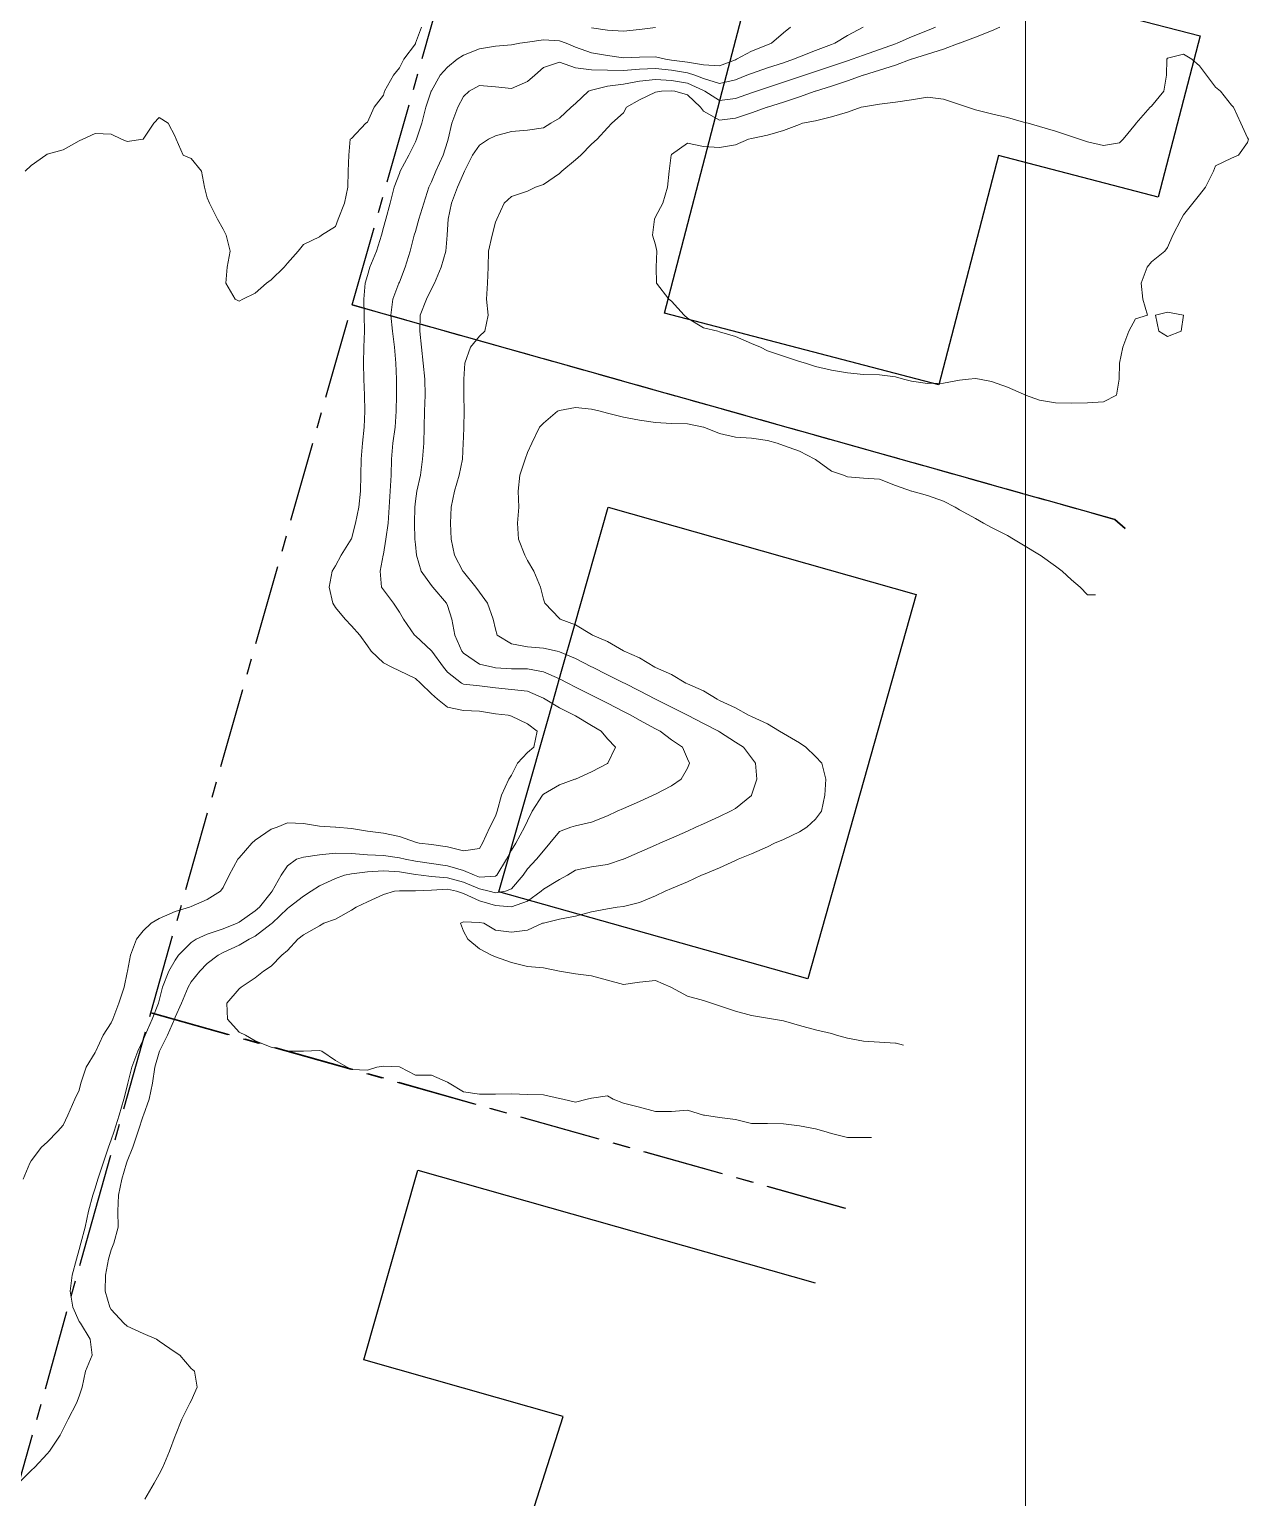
# Model space of a CAD drawing. Header units: centimetres. Extents: x 0 to 642158, y -847 to 649707.
# Drawn here: x 617835.69 to 617873.79, y 620999.3 to 621045.18 of the extents above; entities that cross this region are included whole.
import ezdxf

# ---------------------------------------------------------------- set-up
doc = ezdxf.new("R2010")
doc.units = ezdxf.units.CM
doc.header["$MEASUREMENT"] = 0
doc.linetypes.add('CENTERX2', pattern=[4, 2.5, -0.5, 0.5, -0.5])
doc.layers.add('MEV_grille', color=254, linetype='Continuous', lineweight=9)
doc.layers.add('WAL_topographie 0.5', color=253, linetype='Continuous', lineweight=20)
doc.layers.add('SPW_batiments', color=7, linetype='Continuous')
doc.layers.add('SPW_parcellaire cadastral', color=7, linetype='CENTERX2', lineweight=25, true_color=0xff0542)

# ---------------------------------------------------------------- blocks, each defined once
blk = doc.blocks.new('*U112')
at = {"layer": 'MEV_grille', "transparency": 33554687}
blk.add_lwpolyline([(0, 1825.476), (0, -1825.476)], dxfattribs=at)
blk = doc.blocks.new('*U113')
at = {"layer": 'MEV_grille', "color": 0, "linetype": 'ByBlock', "lineweight": -2, "transparency": 16777216}
blk.add_blockref('*U112', (2500, 0), dxfattribs=at)

msp = doc.modelspace()

# ---------------------------------------------------------------- linework, layer by layer
at = {"layer": 'SPW_batiments'}
for points in [[(617857.402, 621043.477), (617857.424, 621043.56), (617858.734, 621048.58), (617867.287, 621046.282), (617867.42, 621046.246), (617872.268, 621044.981), (617870.954, 621039.942), (617865.972, 621041.242), (617864.104, 621034.08), (617855.534, 621036.315), (617857.402, 621043.477)], [(617863.396, 621027.523), (617860.012, 621015.51), (617850.362, 621018.229), (617851.918, 621023.714), (617852.317, 621025.124), (617852.721, 621026.545), (617853.772, 621030.251), (617863.396, 621027.523)], [(617855.435, 620994.321), (617852.587, 620995.13), (617851.949, 620995.311), (617850.425, 620995.744), (617852.365, 621001.836), (617846.145, 621003.604), (617847.827, 621009.54), (617860.241, 621006.012)]]:
    msp.add_lwpolyline(points, dxfattribs=at)
at = {"layer": 'SPW_parcellaire cadastral'}
for points in [[(617869.932, 621029.586), (617869.601, 621029.87), (617845.774, 621036.577), (617852.969, 621061.874), (617860.497, 621059.764)], [(617861.199, 621008.341), (617839.482, 621014.454), (617845.774, 621036.577), (617869.601, 621029.87), (617869.932, 621029.586)], [(617850.916, 620983.327), (617835.111, 620998.855), (617837.56, 621007.598), (617839.482, 621014.454), (617861.199, 621008.341)]]:
    msp.add_lwpolyline(points, dxfattribs=at)
at = {"layer": 'WAL_topographie 0.5'}
for points in [[(617835.35, 620999.75), (617835.75, 621000.15), (617835.862, 621000.25), (617836.25, 621000.671), (617836.323, 621000.75), (617836.653, 621001.25), (617836.75, 621001.446), (617836.898, 621001.75), (617837.163, 621002.25), (617837.25, 621002.474), (617837.339, 621002.75), (617837.441, 621003.25), (617837.647, 621003.75), (617837.586, 621004.25), (617837.283, 621004.75), (617837.25, 621004.804), (617837.046, 621005.25), (617836.966, 621005.75), (617837.024, 621006.25), (617837.158, 621006.75), (617837.25, 621007.058), (617837.303, 621007.25), (617837.432, 621007.75), (617837.538, 621008.25), (617837.668, 621008.75), (617837.75, 621008.968), (617837.834, 621009.25), (617837.992, 621009.75), (617838.16, 621010.25), (617838.25, 621010.483), (617838.336, 621010.75), (617838.493, 621011.25), (617838.639, 621011.75), (617838.75, 621012.165), (617838.769, 621012.25), (617838.895, 621012.75), (617839.078, 621013.25), (617839.25, 621013.605), (617839.311, 621013.75), (617839.529, 621014.25), (617839.724, 621014.75), (617839.75, 621014.841), (617839.854, 621015.25), (617840.043, 621015.75), (617840.25, 621016.1), (617840.352, 621016.25), (617840.75, 621016.649), (617840.906, 621016.75), (617841.25, 621016.909), (617841.75, 621017.077), (617842.184, 621017.25), (617842.25, 621017.285), (617842.75, 621017.635), (617842.877, 621017.75), (617843.25, 621018.215), (617843.281, 621018.25), (617843.555, 621018.75), (617843.75, 621019.049), (617844.037, 621019.25), (617844.25, 621019.317), (617844.75, 621019.389), (617845.25, 621019.437), (617845.75, 621019.428), (617846.25, 621019.39), (617846.75, 621019.364), (617847.25, 621019.297), (617847.436, 621019.25), (617847.75, 621019.188), (617848.25, 621019.115), (617848.75, 621019.05), (617849.25, 621018.898), (617849.594, 621018.75), (617849.75, 621018.695), (617850.25, 621018.723), (617850.291, 621018.75), (617850.596, 621019.25), (617850.75, 621019.54), (617850.887, 621019.75), (617851.162, 621020.25), (617851.25, 621020.454), (617851.399, 621020.75), (617851.719, 621021.25), (617851.75, 621021.288), (617852.25, 621021.576), (617852.735, 621021.75), (617852.75, 621021.756), (617853.25, 621021.98), (617853.75, 621022.243), (617853.761, 621022.25), (617853.999, 621022.75), (617853.75, 621023.013), (617853.559, 621023.25), (617853.25, 621023.427), (617852.75, 621023.729), (617852.717, 621023.75), (617852.25, 621023.988), (617851.805, 621024.25), (617851.75, 621024.281), (617851.25, 621024.499), (617850.75, 621024.559), (617850.25, 621024.611), (617849.75, 621024.667), (617849.25, 621024.721), (617849.193, 621024.75), (617848.75, 621025.1), (617848.628, 621025.25), (617848.26, 621025.75), (617848.25, 621025.764), (617847.75, 621026.228), (617847.723, 621026.25), (617847.376, 621026.75), (617847.25, 621026.974), (617847.071, 621027.25), (617846.75, 621027.666), (617846.69, 621027.75), (617846.648, 621028.25), (617846.744, 621028.75), (617846.75, 621028.783), (617846.826, 621029.25), (617846.896, 621029.75), (617846.934, 621030.25), (617846.961, 621030.75), (617846.991, 621031.25), (617847.005, 621031.75), (617847.046, 621032.25), (617847.117, 621032.75), (617847.153, 621033.25), (617847.166, 621033.75), (617847.166, 621034.25), (617847.14, 621034.75), (617847.102, 621035.25), (617847.034, 621035.75), (617846.986, 621036.25), (617847.051, 621036.75), (617847.236, 621037.25), (617847.25, 621037.284), (617847.435, 621037.75), (617847.584, 621038.25), (617847.711, 621038.75), (617847.75, 621038.866), (617847.863, 621039.25), (617848.019, 621039.75), (617848.175, 621040.25), (617848.25, 621040.416), (617848.387, 621040.75), (617848.62, 621041.25), (617848.75, 621041.681), (617848.77, 621041.75), (617848.892, 621042.25), (617849.078, 621042.75), (617849.25, 621043.089), (617849.432, 621043.25), (617849.75, 621043.429), (617850.25, 621043.388), (617850.75, 621043.332), (617851.25, 621043.554), (617851.478, 621043.75), (617851.75, 621043.992), (617852.25, 621044.154), (617852.75, 621043.98), (617853.25, 621043.924), (617853.75, 621043.908), (617854.25, 621043.895), (617854.75, 621043.944), (617855.25, 621043.964), (617855.75, 621043.905), (617856.25, 621043.825), (617856.483, 621043.75), (617856.75, 621043.651), (617857.25, 621043.492), (617857.75, 621043.604), (617858.112, 621043.75), (617858.25, 621043.81), (617858.75, 621043.977), (617859.25, 621044.142), (617859.57, 621044.25), (617859.75, 621044.324), (617860.25, 621044.523), (617860.75, 621044.71), (617860.86, 621044.75), (617861.25, 621044.988), (617861.747, 621045.25)], [(617835.5, 621009.25), (617835.707, 621009.75), (617835.75, 621009.822), (617836.071, 621010.25), (617836.25, 621010.406), (617836.574, 621010.75), (617836.75, 621010.938), (617836.895, 621011.25), (617837.109, 621011.75), (617837.25, 621012.04), (617837.299, 621012.25), (617837.468, 621012.75), (617837.75, 621013.213), (617837.765, 621013.25), (617837.993, 621013.75), (617838.25, 621014.137), (617838.293, 621014.25), (617838.488, 621014.75), (617838.648, 621015.25), (617838.75, 621015.708), (617838.755, 621015.75), (617838.848, 621016.25), (617839.042, 621016.75), (617839.25, 621017.016), (617839.497, 621017.25), (617839.75, 621017.403), (617840.25, 621017.623), (617840.698, 621017.75), (617840.75, 621017.771), (617841.25, 621017.989), (617841.661, 621018.25), (617841.75, 621018.371), (617841.929, 621018.75), (617842.206, 621019.25), (617842.25, 621019.296), (617842.64, 621019.75), (617842.75, 621019.844), (617843.25, 621020.191), (617843.436, 621020.25), (617843.75, 621020.386), (617844.25, 621020.371), (617844.75, 621020.282), (617845.25, 621020.253), (617845.264, 621020.25), (617845.75, 621020.21), (617846.25, 621020.134), (617846.75, 621020.065), (617847.25, 621019.959), (617847.75, 621019.784), (617847.865, 621019.75), (617848.25, 621019.709), (617848.75, 621019.644), (617849.25, 621019.516), (617849.75, 621019.589), (617849.848, 621019.75), (617850.075, 621020.25), (617850.25, 621020.598), (617850.303, 621020.75), (617850.445, 621021.25), (617850.67, 621021.75), (617850.75, 621021.879), (617850.939, 621022.25), (617851.25, 621022.587), (617851.449, 621022.75), (617851.561, 621023.25), (617851.25, 621023.487), (617850.75, 621023.724), (617850.652, 621023.75), (617850.25, 621023.795), (617849.75, 621023.874), (617849.25, 621023.902), (617848.75, 621024.001), (617848.441, 621024.25), (617848.25, 621024.424), (617847.912, 621024.75), (617847.75, 621024.898), (617847.25, 621025.136), (617847.01, 621025.25), (617846.75, 621025.386), (617846.369, 621025.75), (617846.25, 621025.921), (617846.013, 621026.25), (617845.75, 621026.542), (617845.552, 621026.75), (617845.25, 621027.118), (617845.169, 621027.25), (617845.052, 621027.75), (617845.154, 621028.25), (617845.25, 621028.424), (617845.434, 621028.75), (617845.741, 621029.25), (617845.75, 621029.269), (617845.882, 621029.75), (617845.983, 621030.25), (617846.036, 621030.75), (617846.047, 621031.25), (617846.059, 621031.75), (617846.094, 621032.25), (617846.149, 621032.75), (617846.171, 621033.25), (617846.159, 621033.75), (617846.145, 621034.25), (617846.127, 621034.75), (617846.137, 621035.25), (617846.159, 621035.75), (617846.152, 621036.25), (617846.143, 621036.75), (617846.182, 621037.25), (617846.25, 621037.489), (617846.329, 621037.75), (617846.532, 621038.25), (617846.687, 621038.75), (617846.75, 621038.991), (617846.823, 621039.25), (617846.959, 621039.75), (617847.092, 621040.25), (617847.25, 621040.678), (617847.28, 621040.75), (617847.543, 621041.25), (617847.75, 621041.667), (617847.786, 621041.75), (617847.955, 621042.25), (617848.082, 621042.75), (617848.245, 621043.25), (617848.25, 621043.26), (617848.528, 621043.75), (617848.75, 621044.004), (617849.059, 621044.25), (617849.25, 621044.38), (617849.75, 621044.579), (617850.25, 621044.661), (617850.75, 621044.699), (617851.01, 621044.75), (617851.25, 621044.785), (617851.75, 621044.857), (617852.25, 621044.83), (617852.463, 621044.75), (617852.75, 621044.631), (617853.25, 621044.447), (617853.75, 621044.366), (617854.25, 621044.295), (617854.75, 621044.311), (617855.25, 621044.326), (617855.57, 621044.25), (617855.75, 621044.226), (617856.25, 621044.154), (617856.75, 621044.072), (617857.25, 621044.043), (617857.75, 621044.234), (617857.789, 621044.25), (617858.25, 621044.504), (617858.75, 621044.699), (617858.881, 621044.75), (617859.25, 621045.072), (617859.474, 621045.25)], [(617835.558, 621040.75), (617835.75, 621040.929), (617836.2, 621041.25), (617836.25, 621041.288), (617836.75, 621041.417), (617837.25, 621041.696), (617837.365, 621041.75), (617837.75, 621041.935), (617838.25, 621041.909), (617838.568, 621041.75), (617838.75, 621041.681), (617839.25, 621041.75), (617839.25, 621041.75), (617839.583, 621042.25), (617839.75, 621042.427), (617840.023, 621042.25), (617840.25, 621041.834), (617840.279, 621041.75), (617840.5, 621041.25), (617840.75, 621041.15), (617841.066, 621040.75), (617841.167, 621040.25), (617841.25, 621039.917), (617841.313, 621039.75), (617841.571, 621039.25), (617841.75, 621038.938), (617841.838, 621038.75), (617841.966, 621038.25), (617841.868, 621037.75), (617841.824, 621037.25), (617842.125, 621036.75), (617842.25, 621036.689), (617842.355, 621036.75), (617842.75, 621036.942), (617843.103, 621037.25), (617843.25, 621037.354), (617843.654, 621037.75), (617843.75, 621037.882), (617844.088, 621038.25), (617844.25, 621038.457), (617844.75, 621038.696), (617844.818, 621038.75), (617845.25, 621039.021), (617845.336, 621039.25), (617845.538, 621039.75), (617845.642, 621040.25), (617845.648, 621040.75), (617845.67, 621041.25), (617845.717, 621041.75), (617845.75, 621041.776), (617846.2, 621042.25), (617846.25, 621042.28), (617846.468, 621042.75), (617846.75, 621043.127), (617846.791, 621043.25), (617847.071, 621043.75), (617847.25, 621043.987), (617847.393, 621044.25), (617847.75, 621044.734), (617847.759, 621044.75), (617847.941, 621045.25)], [(617839.299, 620999.25), (617839.59, 620999.75), (617839.75, 621000.038), (617839.86, 621000.25), (617840.07, 621000.75), (617840.25, 621001.238), (617840.255, 621001.25), (617840.457, 621001.75), (617840.701, 621002.25), (617840.75, 621002.328), (617840.937, 621002.75), (617840.847, 621003.25), (617840.75, 621003.342), (617840.388, 621003.75), (617840.25, 621003.849), (617839.75, 621004.191), (617839.661, 621004.25), (617839.25, 621004.433), (617838.75, 621004.663), (617838.64, 621004.75), (617838.25, 621005.185), (617838.202, 621005.25), (617838.055, 621005.75), (617838.071, 621006.25), (617838.158, 621006.75), (617838.25, 621007.05), (617838.329, 621007.25), (617838.461, 621007.75), (617838.452, 621008.25), (617838.471, 621008.75), (617838.58, 621009.25), (617838.727, 621009.75), (617838.75, 621009.821), (617838.919, 621010.25), (617839.09, 621010.75), (617839.25, 621011.235), (617839.256, 621011.25), (617839.431, 621011.75), (617839.534, 621012.25), (617839.61, 621012.75), (617839.75, 621013.221), (617839.76, 621013.25), (617840.005, 621013.75), (617840.227, 621014.25), (617840.25, 621014.314), (617840.438, 621014.75), (617840.649, 621015.25), (617840.75, 621015.419), (617841.02, 621015.75), (617841.25, 621015.991), (617841.585, 621016.25), (617841.75, 621016.335), (617842.25, 621016.57), (617842.561, 621016.75), (617842.75, 621016.851), (617843.25, 621017.231), (617843.271, 621017.25), (617843.75, 621017.711), (617843.803, 621017.75), (617844.25, 621018.102), (617844.497, 621018.25), (617844.75, 621018.419), (617845.25, 621018.652), (617845.532, 621018.75), (617845.75, 621018.796), (617846.25, 621018.857), (617846.75, 621018.889), (617847.25, 621018.861), (617847.75, 621018.773), (617847.936, 621018.75), (617848.25, 621018.711), (617848.75, 621018.672), (617849.25, 621018.533), (617849.75, 621018.329), (617850.061, 621018.25), (617850.25, 621018.198), (617850.563, 621018.25), (617850.75, 621018.323), (617851.119, 621018.75), (617851.25, 621018.954), (617851.539, 621019.25), (617851.75, 621019.519), (617851.948, 621019.75), (617852.25, 621020.118), (617852.603, 621020.25), (617852.75, 621020.297), (617853.25, 621020.409), (617853.75, 621020.61), (617854.057, 621020.75), (617854.25, 621020.837), (617854.75, 621021.06), (617855.179, 621021.25), (617855.25, 621021.285), (617855.75, 621021.55), (617856.054, 621021.75), (617856.25, 621022.098), (617856.315, 621022.25), (617856.25, 621022.393), (617856.096, 621022.75), (617855.75, 621022.986), (617855.397, 621023.25), (617855.25, 621023.326), (617854.75, 621023.597), (617854.483, 621023.75), (617854.25, 621023.871), (617853.75, 621024.125), (617853.5, 621024.25), (617853.25, 621024.375), (617852.75, 621024.629), (617852.518, 621024.75), (617852.25, 621024.888), (617851.75, 621025.113), (617851.25, 621025.197), (617850.75, 621025.201), (617850.25, 621025.238), (617850.174, 621025.25), (617849.75, 621025.344), (617849.25, 621025.69), (617849.204, 621025.75), (617848.982, 621026.25), (617848.888, 621026.75), (617848.75, 621027.18), (617848.725, 621027.25), (617848.294, 621027.75), (617848.25, 621027.803), (617847.934, 621028.25), (617847.783, 621028.75), (617847.75, 621029.083), (617847.736, 621029.25), (617847.727, 621029.75), (617847.73, 621030.25), (617847.75, 621030.436), (617847.794, 621030.75), (617847.907, 621031.25), (617847.977, 621031.75), (617848.013, 621032.25), (617848.024, 621032.75), (617848.033, 621033.25), (617848.055, 621033.75), (617848.043, 621034.25), (617847.992, 621034.75), (617847.944, 621035.25), (617847.894, 621035.75), (617847.904, 621036.25), (617848.095, 621036.75), (617848.25, 621037.071), (617848.345, 621037.25), (617848.561, 621037.75), (617848.705, 621038.25), (617848.739, 621038.75), (617848.75, 621038.932), (617848.77, 621039.25), (617848.884, 621039.75), (617849.067, 621040.25), (617849.25, 621040.677), (617849.287, 621040.75), (617849.534, 621041.25), (617849.75, 621041.57), (617850.04, 621041.75), (617850.25, 621041.854), (617850.75, 621041.99), (617851.25, 621042.035), (617851.75, 621042.112), (617851.978, 621042.25), (617852.25, 621042.413), (617852.614, 621042.75), (617852.75, 621042.871), (617853.16, 621043.25), (617853.25, 621043.288), (617853.75, 621043.407), (617854.25, 621043.467), (617854.75, 621043.568), (617855.25, 621043.616), (617855.75, 621043.584), (617856.25, 621043.508), (617856.75, 621043.269), (617856.793, 621043.25), (617857.25, 621042.958), (617857.75, 621043.019), (617858.25, 621043.198), (617858.407, 621043.25), (617858.75, 621043.363), (617859.25, 621043.531), (617859.75, 621043.699), (617859.904, 621043.75), (617860.25, 621043.865), (617860.75, 621044.032), (617861.25, 621044.2), (617861.398, 621044.25), (617861.75, 621044.381), (617862.25, 621044.559), (617862.75, 621044.73), (617862.809, 621044.75), (617863.25, 621044.951), (617863.75, 621045.153), (617863.999, 621045.25)], [(617862, 621010.56), (617861.75, 621010.56), (617861.25, 621010.559), (617860.75, 621010.678), (617860.514, 621010.75), (617860.25, 621010.827), (617859.75, 621010.925), (617859.25, 621010.984), (617858.75, 621010.991), (617858.25, 621010.996), (617857.75, 621011.115), (617857.25, 621011.181), (617856.786, 621011.25), (617856.75, 621011.257), (617856.25, 621011.409), (617855.75, 621011.365), (617855.25, 621011.37), (617854.75, 621011.502), (617854.25, 621011.632), (617853.926, 621011.75), (617853.75, 621011.855), (617853.25, 621011.787), (617853.118, 621011.75), (617852.75, 621011.665), (617852.361, 621011.75), (617852.25, 621011.778), (617851.75, 621011.887), (617851.25, 621011.904), (617850.75, 621011.919), (617850.25, 621011.913), (617849.75, 621011.912), (617849.25, 621011.979), (617848.802, 621012.25), (617848.75, 621012.289), (617848.25, 621012.507), (617847.75, 621012.508), (617847.28, 621012.75), (617847.25, 621012.76), (617846.75, 621012.787), (617846.55, 621012.75), (617846.25, 621012.659), (617845.75, 621012.685), (617845.62, 621012.75), (617845.25, 621012.967), (617844.831, 621013.25), (617844.75, 621013.279), (617844.25, 621013.256), (617843.751, 621013.25), (617843.75, 621013.25), (617843.75, 621013.25), (617843.25, 621013.379), (617842.75, 621013.578), (617842.444, 621013.75), (617842.25, 621013.847), (617841.883, 621014.25), (617841.861, 621014.75), (617842.25, 621015.2), (617842.31, 621015.25), (617842.75, 621015.545), (617843.006, 621015.75), (617843.25, 621015.912), (617843.576, 621016.25), (617843.75, 621016.399), (617844.08, 621016.75), (617844.25, 621016.889), (617844.75, 621017.172), (617844.895, 621017.25), (617845.25, 621017.384), (617845.75, 621017.655), (617845.904, 621017.75), (617846.25, 621017.922), (617846.75, 621018.147), (617847.101, 621018.25), (617847.25, 621018.266), (617847.75, 621018.268), (617848.25, 621018.289), (617848.75, 621018.314), (617849.04, 621018.25), (617849.25, 621018.182), (617849.75, 621017.949), (617850.25, 621017.805), (617850.75, 621017.76), (617851.25, 621017.942), (617851.682, 621018.25), (617851.75, 621018.316), (617852.25, 621018.617), (617852.503, 621018.75), (617852.75, 621018.906), (617853.25, 621019.012), (617853.75, 621019.084), (617854.245, 621019.25), (617854.25, 621019.252), (617854.75, 621019.469), (617855.25, 621019.688), (617855.393, 621019.75), (617855.75, 621019.909), (617856.25, 621020.131), (617856.513, 621020.25), (617856.75, 621020.358), (617857.25, 621020.589), (617857.596, 621020.75), (617857.75, 621020.842), (617858.25, 621021.244), (617858.256, 621021.25), (617858.418, 621021.75), (617858.381, 621022.25), (617858.25, 621022.417), (617858.008, 621022.75), (617857.75, 621022.908), (617857.25, 621023.228), (617857.217, 621023.25), (617856.75, 621023.489), (617856.25, 621023.749), (617856.248, 621023.75), (617855.75, 621024), (617855.252, 621024.25), (617855.25, 621024.251), (617854.75, 621024.509), (617854.283, 621024.75), (617854.25, 621024.767), (617853.75, 621025.018), (617853.288, 621025.25), (617853.25, 621025.269), (617852.75, 621025.52), (617852.25, 621025.734), (617852.183, 621025.75), (617851.75, 621025.851), (617851.25, 621025.893), (617850.75, 621025.984), (617850.31, 621026.25), (617850.25, 621026.438), (617850.183, 621026.75), (617849.999, 621027.25), (617849.75, 621027.602), (617849.64, 621027.75), (617849.25, 621028.228), (617849.231, 621028.25), (617848.975, 621028.75), (617848.873, 621029.25), (617848.849, 621029.75), (617848.865, 621030.25), (617848.973, 621030.75), (617849.123, 621031.25), (617849.219, 621031.75), (617849.244, 621032.25), (617849.25, 621032.438), (617849.263, 621032.75), (617849.273, 621033.25), (617849.265, 621033.75), (617849.266, 621034.25), (617849.291, 621034.75), (617849.468, 621035.25), (617849.75, 621035.599), (617849.926, 621035.75), (617850.02, 621036.25), (617849.968, 621036.75), (617850.004, 621037.25), (617850.021, 621037.75), (617850.034, 621038.25), (617850.147, 621038.75), (617850.25, 621039.156), (617850.294, 621039.25), (617850.525, 621039.75), (617850.75, 621039.959), (617851.25, 621040.123), (617851.5, 621040.25), (617851.75, 621040.336), (617852.25, 621040.684), (617852.329, 621040.75), (617852.75, 621041.109), (617852.916, 621041.25), (617853.25, 621041.592), (617853.43, 621041.75), (617853.75, 621042.11), (617853.891, 621042.25), (617854.25, 621042.576), (617854.351, 621042.75), (617854.75, 621042.983), (617855.25, 621043.226), (617855.44, 621043.25), (617855.75, 621043.264), (617855.853, 621043.25), (617856.25, 621043.136), (617856.659, 621042.75), (617856.75, 621042.633), (617857.25, 621042.351), (617857.75, 621042.414), (617858.25, 621042.575), (617858.743, 621042.75), (617858.75, 621042.752), (617859.25, 621042.914), (617859.75, 621043.075), (617860.243, 621043.25), (617860.25, 621043.252), (617860.75, 621043.412), (617861.25, 621043.573), (617861.745, 621043.75), (617861.75, 621043.752), (617862.25, 621043.908), (617862.75, 621044.07), (617863.243, 621044.25), (617863.25, 621044.252), (617863.75, 621044.408), (617864.25, 621044.57), (617864.745, 621044.75), (617864.75, 621044.752), (617865.25, 621044.938), (617865.75, 621045.139), (617866.009, 621045.25)], [(617853.25, 621045.234), (617853.75, 621045.154), (617854.25, 621045.132), (617854.75, 621045.183), (617855.25, 621045.245)], [(617869.661, 621033.75), (617869.25, 621033.548), (617868.75, 621033.511), (617868.25, 621033.502), (617867.75, 621033.515), (617867.25, 621033.592), (617866.809, 621033.75), (617866.75, 621033.781), (617866.25, 621034.007), (617865.75, 621034.182), (617865.375, 621034.25), (617865.25, 621034.278), (617865.036, 621034.25), (617864.75, 621034.22), (617864.25, 621034.13), (617863.75, 621034.113), (617863.25, 621034.192), (617863, 621034.25), (617862.75, 621034.329), (617862.25, 621034.384), (617861.75, 621034.394), (617861.25, 621034.456), (617860.75, 621034.537), (617860.25, 621034.645), (617859.939, 621034.75), (617859.75, 621034.81), (617859.25, 621034.967), (617858.75, 621035.134), (617858.529, 621035.25), (617858.25, 621035.371), (617857.75, 621035.582), (617857.25, 621035.737), (617857.203, 621035.75), (617856.75, 621035.854), (617856.25, 621036.163), (617856.144, 621036.25), (617855.75, 621036.691), (617855.667, 621036.75), (617855.288, 621037.25), (617855.271, 621037.75), (617855.3, 621038.25), (617855.25, 621038.45), (617855.159, 621038.75), (617855.218, 621039.25), (617855.25, 621039.322), (617855.487, 621039.75), (617855.63, 621040.25), (617855.679, 621040.75), (617855.744, 621041.25), (617855.75, 621041.279), (617856.25, 621041.631), (617856.75, 621041.529), (617857.25, 621041.492), (617857.75, 621041.578), (617858.156, 621041.75), (617858.25, 621041.771), (617858.75, 621041.876), (617859.25, 621042.027), (617859.75, 621042.214), (617859.844, 621042.25), (617860.25, 621042.324), (617860.75, 621042.452), (617861.25, 621042.594), (617861.682, 621042.75), (617861.75, 621042.761), (617862.25, 621042.843), (617862.75, 621042.914), (617863.25, 621042.98), (617863.75, 621043.062), (617864.25, 621043), (617864.75, 621042.833), (617865, 621042.75), (617865.25, 621042.67), (617865.75, 621042.546), (617866.25, 621042.429), (617866.75, 621042.286), (617866.893, 621042.25), (617867.25, 621042.15), (617867.75, 621042), (617868.25, 621041.833), (617868.5, 621041.75), (617868.75, 621041.67), (617869.25, 621041.558), (617869.75, 621041.641), (617869.864, 621041.75), (617870.25, 621042.222), (617870.268, 621042.25), (617870.706, 621042.75), (617870.75, 621042.788), (617871.137, 621043.25), (617871.215, 621043.75), (617871.227, 621044.25), (617871.25, 621044.279), (617871.75, 621044.411), (617872.013, 621044.25), (617872.25, 621044.046), (617872.474, 621043.75), (617872.75, 621043.378), (617872.903, 621043.25), (617873.25, 621042.819), (617873.313, 621042.75), (617873.542, 621042.25), (617873.75, 621041.795), (617873.786, 621041.75), (617873.75, 621041.65), (617873.464, 621041.25), (617873.25, 621041.162), (617872.75, 621040.917), (617872.685, 621040.75), (617872.44, 621040.25), (617872.25, 621040.015), (617872.045, 621039.75), (617871.75, 621039.389), (617871.676, 621039.25), (617871.417, 621038.75), (617871.25, 621038.365), (617871.171, 621038.25), (617870.75, 621037.917), (617870.612, 621037.75), (617870.424, 621037.25), (617870.485, 621036.75), (617870.625, 621036.25), (617870.25, 621036.143), (617870.046, 621035.75), (617869.859, 621035.25), (617869.75, 621034.75), (617869.75, 621034.749), (617869.736, 621034.25), (617869.661, 621033.75)], [(617871.679, 621035.75), (617871.25, 621035.583), (617870.977, 621035.75), (617870.875, 621036.25), (617871.25, 621036.344), (617871.75, 621036.25), (617871.75, 621036.25), (617871.75, 621036.249), (617871.679, 621035.75)], [(617863, 621013.446), (617862.769, 621013.5), (617862.75, 621013.506), (617862.25, 621013.537), (617861.75, 621013.57), (617861.25, 621013.664), (617860.911, 621013.75), (617860.75, 621013.801), (617860.25, 621013.92), (617859.75, 621014.057), (617859.25, 621014.2), (617858.94, 621014.25), (617858.75, 621014.29), (617858.25, 621014.369), (617857.75, 621014.503), (617857.25, 621014.671), (617857, 621014.75), (617856.75, 621014.836), (617856.25, 621014.973), (617855.75, 621015.239), (617855.729, 621015.25), (617855.25, 621015.464), (617854.75, 621015.411), (617854.25, 621015.336), (617853.75, 621015.474), (617853.25, 621015.606), (617852.75, 621015.673), (617852.25, 621015.75), (617852.25, 621015.75), (617851.75, 621015.859), (617851.25, 621015.902), (617850.75, 621016.023), (617850.25, 621016.204), (617850.125, 621016.25), (617849.75, 621016.453), (617849.393, 621016.75), (617849.25, 621017), (617849.164, 621017.25), (617849.25, 621017.293), (617849.75, 621017.275), (617849.889, 621017.25), (617850.25, 621017.033), (617850.75, 621016.976), (617851.25, 621017.031), (617851.726, 621017.25), (617851.75, 621017.256), (617852.25, 621017.38), (617852.75, 621017.477), (617853.25, 621017.611), (617853.75, 621017.707), (617854.06, 621017.75), (617854.25, 621017.77), (617854.75, 621017.9), (617855.25, 621018.103), (617855.559, 621018.25), (617855.75, 621018.334), (617856.25, 621018.547), (617856.686, 621018.75), (617856.75, 621018.778), (617857.25, 621018.983), (617857.75, 621019.207), (617857.841, 621019.25), (617858.25, 621019.421), (617858.75, 621019.642), (617858.973, 621019.75), (617859.25, 621019.87), (617859.75, 621020.107), (617859.985, 621020.25), (617860.25, 621020.504), (617860.438, 621020.75), (617860.54, 621021.25), (617860.58, 621021.75), (617860.453, 621022.25), (617860.25, 621022.464), (617859.955, 621022.75), (617859.75, 621022.89), (617859.25, 621023.178), (617859.126, 621023.25), (617858.75, 621023.478), (617858.25, 621023.707), (617858.156, 621023.75), (617857.75, 621023.985), (617857.25, 621024.215), (617857.177, 621024.25), (617856.75, 621024.509), (617856.25, 621024.73), (617856.206, 621024.75), (617855.75, 621025.02), (617855.25, 621025.242), (617855.233, 621025.25), (617854.75, 621025.542), (617854.27, 621025.75), (617854.25, 621025.763), (617853.75, 621026.051), (617853.29, 621026.25), (617853.25, 621026.278), (617852.75, 621026.579), (617852.277, 621026.75), (617852.25, 621026.779), (617851.795, 621027.25), (617851.75, 621027.375), (617851.662, 621027.75), (617851.447, 621028.25), (617851.25, 621028.583), (617851.172, 621028.75), (617850.972, 621029.25), (617850.938, 621029.75), (617850.979, 621030.25), (617850.963, 621030.75), (617851.015, 621031.25), (617851.185, 621031.75), (617851.25, 621031.96), (617851.389, 621032.25), (617851.627, 621032.75), (617851.75, 621032.88), (617852.193, 621033.25), (617852.25, 621033.278), (617852.75, 621033.371), (617853.25, 621033.319), (617853.529, 621033.25), (617853.75, 621033.193), (617854.25, 621033.064), (617854.75, 621032.971), (617855.25, 621032.904), (617855.75, 621032.871), (617856.25, 621032.857), (617856.75, 621032.756), (617856.762, 621032.75), (617857.25, 621032.558), (617857.75, 621032.446), (617858.25, 621032.414), (617858.75, 621032.341), (617859.058, 621032.25), (617859.25, 621032.18), (617859.75, 621032.008), (617860.235, 621031.75), (617860.25, 621031.741), (617860.75, 621031.383), (617861.132, 621031.25), (617861.25, 621031.204), (617861.75, 621031.159), (617862.25, 621031.124), (617862.75, 621030.934), (617863.25, 621030.754), (617863.265, 621030.75), (617863.75, 621030.618), (617864.25, 621030.44), (617864.616, 621030.25), (617864.75, 621030.174), (617865.25, 621029.899), (617865.5, 621029.75), (617865.75, 621029.622), (617866.25, 621029.368), (617866.444, 621029.25), (617866.75, 621029.065), (617867.25, 621028.762), (617867.268, 621028.75), (617867.75, 621028.407), (617867.963, 621028.25), (617868.25, 621027.981), (617868.519, 621027.75), (617868.75, 621027.51), (617869, 621027.51)]]:
    msp.add_lwpolyline(points, dxfattribs=at)

# ---------------------------------------------------------------- block references
at = {"layer": 'MEV_grille', "transparency": 33554687}
msp.add_blockref('*U113', (615366.814, 620593.644), dxfattribs=at)

doc.saveas('drawing.dxf')
